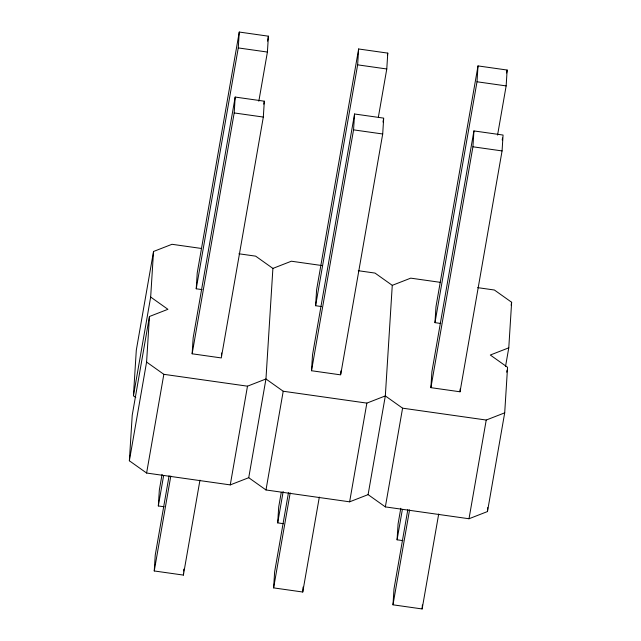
<?xml version="1.0" encoding="UTF-8"?>
<svg xmlns="http://www.w3.org/2000/svg" width="641" height="641" viewBox="0 0 641 641"><rect width="100%" height="100%" fill="white"/><g stroke="black" fill="none" stroke-linecap="round" stroke-linejoin="round"><path stroke-width="0.96" d="M477.657 287.641L494.395 290.012L511.638 302.272L508.778 347.831L490.309 355.026L507.56 367.285L504.699 412.844L487.472 511.558L469.004 518.753L385.353 506.895L368.102 494.636L349.633 501.823L265.983 489.964L248.732 477.705L230.263 484.9L146.605 473.034L129.362 460.775L132.222 415.216L149.449 316.494L167.918 309.307L150.667 297.047L153.528 251.48L171.996 244.293L201.522 248.476M135.788 397.436L133.44 395.761L136.301 350.202L153.528 251.48M129.362 460.775L146.589 362.061L149.449 316.494M199.96 480.141L183.39 575.089L154.249 570.963L155.242 555.09L169.088 475.798M164.16 506.775L158.327 505.949L159.329 490.077L162.061 474.412M192.148 353.8L193.149 337.927L235.183 97.063L264.324 101.198L263.323 117.063L221.289 357.934L192.148 353.8L234.189 112.936L235.183 97.063M202.059 289.612L196.226 288.787L197.228 272.914L239.261 32.05L268.403 36.184L267.409 52.049L258.828 101.206M183.39 575.089L183.51 573.11M183.638 571.123L183.759 569.144M196.226 288.787L238.268 47.923L239.261 32.05M221.474 354.954L221.602 352.975M238.917 253.78L255.647 256.152L272.898 268.411L265.959 378.983L248.732 477.705M319.33 497.071L302.76 592.02L273.619 587.885L274.62 572.02L288.458 492.729M283.53 523.705L277.697 522.872L278.699 507.007L281.263 492.32M311.518 370.73L312.52 354.858L354.553 113.994L383.695 118.128L382.701 133.993L340.659 374.865L311.518 370.73L353.56 129.859L354.553 113.994M321.429 306.542L315.604 305.717L316.598 289.844L358.631 48.98L387.773 53.115L386.779 68.98L378.366 117.151M302.76 592.02L303.073 587.06M315.604 305.717L357.638 64.845L358.631 48.98M340.724 373.871L340.908 370.891M358.287 270.71L375.017 273.082L392.268 285.341L385.329 395.914L368.102 494.636M438.7 514.002L422.131 608.95L392.989 604.816L393.991 588.951L407.828 509.659M402.901 540.627L397.075 539.802L398.069 523.937L400.801 508.273M430.896 387.661L431.89 371.788L473.923 130.924L503.065 135.051L502.071 150.923L460.03 391.787L430.896 387.661L472.93 146.789L473.923 130.924M440.8 323.473L434.975 322.647L435.968 306.775L478.01 65.911L507.143 70.037L506.15 85.91L497.568 135.067M422.131 608.95L422.379 604.984M434.975 322.647L477.008 81.776L478.01 65.911M460.03 391.787L460.214 388.815M487.472 511.558L487.721 507.6M133.44 395.761L150.667 297.047M146.605 473.034L163.84 374.32L146.589 362.061M158.327 505.949L163.623 475.598M154.249 570.963L170.818 476.007M267.545 41.096L268.403 36.184M263.804 104.146L264.324 101.198M230.263 484.9L247.49 386.178L265.959 378.983L283.21 391.242L366.86 403.109L385.329 395.914L402.58 408.173L486.231 420.039L504.699 412.844M265.983 489.964L283.21 391.242M277.697 522.872L283.17 491.551M273.619 587.885L290.197 492.937M387.428 55.078L387.773 53.115M383.006 122.054L383.518 119.106M349.633 501.823L366.86 403.109M385.353 506.895L402.58 408.173M397.075 539.802L402.372 509.459M392.989 604.816L409.567 509.867M506.63 72.986L507.143 70.037M502.207 139.97L502.552 137.999M469.004 518.753L486.231 420.039M511.125 305.204L511.638 302.272M505.541 366.404L508.778 347.831M506.71 372.173L507.047 370.218M272.898 268.411L291.367 261.216L321.878 265.542M392.268 285.341L410.737 278.146L440.263 282.336M238.268 47.923L267.409 52.049M357.638 64.845L386.779 68.98M477.008 81.776L506.15 85.91M234.189 112.936L263.323 117.063M353.56 129.859L382.701 133.993M472.93 146.789L502.071 150.923M163.84 374.32L247.49 386.178"/></g></svg>
